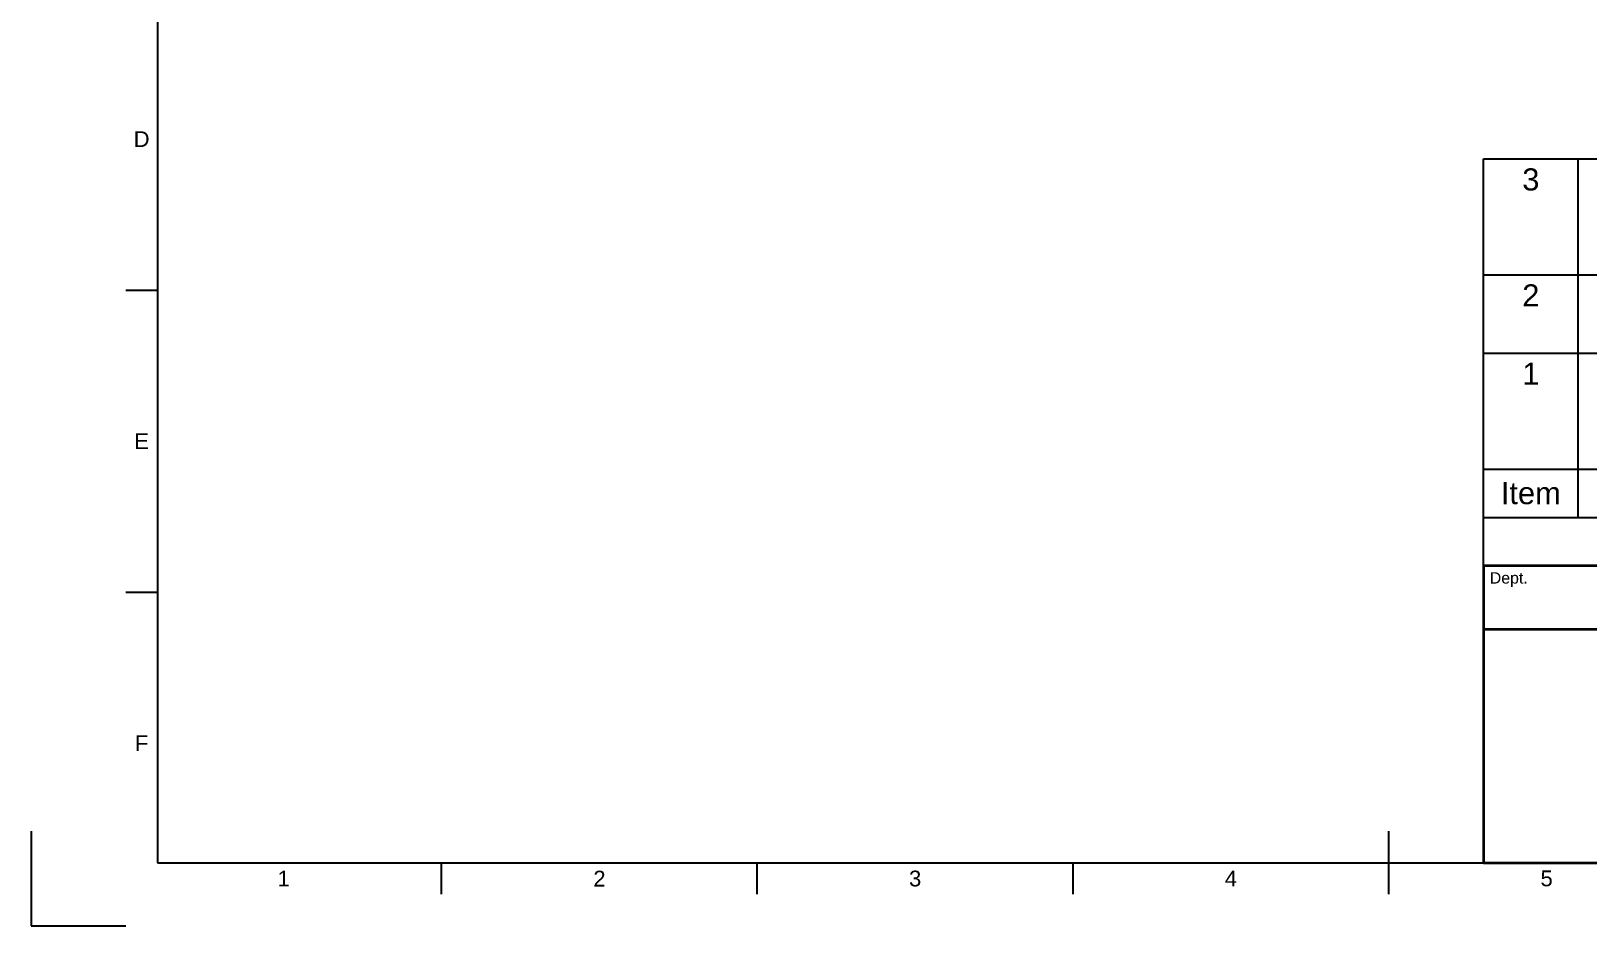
# Model space of a CAD drawing. Header units: millimetres. Extents: x 0 to 420, y 0 to 297.
# Drawn here: x 0 to 246.5, y 0 to 141.7 of the extents above; entities that cross this region are included whole.
import ezdxf
from ezdxf.enums import TextEntityAlignment as Align

# ---------------------------------------------------------------- set-up
doc = ezdxf.new("R2010")
doc.units = ezdxf.units.MM
doc.header["$LTSCALE"] = 0.75
for name, color, linetype, lineweight in [('Border', 7, 'Continuous', 25), ('Parts Lists', 7, 'Continuous', 25), ('TitleBlock', 7, 'Continuous', 35)]:
    doc.layers.add(name, color=color, linetype=linetype, lineweight=lineweight)
doc.styles.add('FusionTitle', font='')
doc.styles.get("Standard").update_dxf_attribs({"font": 'arial.ttf'})
doc.styles.get('FusionTitle').set_extended_font_data('Arial Unicode MS')

# ---------------------------------------------------------------- blocks, each defined once
blk = doc.blocks.new('ISO_A3_SHEET')
at = {"layer": 'Border'}
for p, q in [((20, 287), (20, 10)), ((15, 100.66667), (20, 100.66667)), ((15, 52.83334), (20, 52.83334)), ((0, 15), (0, 0)), ((215, 5), (215, 15)), ((20, 10), (410, 10)), ((65, 5), (65, 10)), ((115, 5), (115, 10)), ((165, 5), (165, 10)), ((0, 0), (15, 0))]:
    blk.add_line(p, q, dxfattribs=at)
at = {"layer": 'Border', "style": 'FusionTitle'}
for s, p in [('D', (17.5, 124.58334)), ('E', (17.5, 76.75001)), ('F', (17.5, 28.91668)), ('1', (40, 7.5)), ('2', (90, 7.5)), ('3', (140, 7.5)), ('4', (190, 7.5)), ('5', (240, 7.5))]:
    blk.add_text(s, height=2.5, dxfattribs=at).set_placement(p, align=Align.MIDDLE)
blk = doc.blocks.new('ISO_TITLEBLOCK')
at = {"layer": 'TitleBlock'}
for p, q in [((0, 47), (-180, 47)), ((-180, 47), (-180, 0)), ((-156, 37), (-156, 47)), ((-122, 0), (-122, 47)), ((-61, 0), (-61, 47)), ((0, 0), (0, 47)), ((-180, 37), (0, 37)), ((-122, 27), (0, 27)), ((-61, 10), (0, 10)), ((-51, 0), (-51, 10)), ((-15, 0), (-15, 10)), ((-180, 0), (0, 0))]:
    blk.add_line(p, q, dxfattribs=at)
at = {"layer": 'TitleBlock', "style": 'FusionTitle'}
for s, p in [('Dept.', (-179, 46)), ('Technical reference', (-155, 46)), ('Created by', (-121, 46)), ('Approved by', (-60, 46)), ('Document type', (-121, 36)), ('Document status', (-60, 36)), ('Title', (-121, 26)), ('DWG No.', (-60, 26)), ('Rev.', (-60, 9)), ('Date of issue', (-50, 9)), ('Sheet', (-14, 9))]:
    blk.add_text(s, height=1.8, dxfattribs=at).set_placement(p, align=Align.TOP_LEFT)
for tag, p, height in [('DEPT', (-179, 38.5), 3.5), ('TECHNICAL_REFERENCE', (-155, 38.5), 3.5), ('CREATED_BY', (-121, 38.5), 3.5), ('APPROVED_BY', (-60, 38.5), 3.5), ('DOCUMENT_TYPE', (-121, 28.5), 3.5), ('DOCUMENT_STATUS', (-60, 28.5), 3.5), ('TITLE_1', (-121, 16.5), 5), ('TITLE_2', (-121, 9), 5), ('TITLE_3', (-121, 1.5), 5), ('DATE_OF_ISSUE', (-50, 1.5), 3.5)]:
    blk.add_attdef(tag, p, '', height=height, dxfattribs=at)
for tag, p in [('CREATED_DATE', (-62, 38.5)), ('APPROVED_DATE', (-1, 38.5))]:
    blk.add_attdef(tag, text='', height=3.5, dxfattribs=at).set_placement(p, align=Align.RIGHT)
for tag, height, p in [('DRAWING_NUMBER', 5, (-30.5, 16.6)), ('REV', 3.5, (-56, 3.1)), ('SHEET', 3.5, (-7.5, 3.1))]:
    blk.add_attdef(tag, text='', height=height, dxfattribs=at).set_placement(p, align=Align.MIDDLE)
blk = doc.blocks.new('*T35')
at = {"layer": 'Parts Lists', "color": 0, "linetype": 'ByBlock', "lineweight": -2, "transparency": 16777216}
for p, q in [((0, 64.44884), (180, 64.44884)), ((0, 0), (0, 64.44884)), ((15, 7.666667), (15, 64.44884)), ((30, 7.666667), (30, 64.44884)), ((75, 7.666667), (75, 64.44884)), ((150, 7.666667), (150, 64.44884)), ((180, 0), (180, 64.44884)), ((0, 46.086403), (180, 46.086403)), ((0, 33.695771), (180, 33.695771)), ((0, 15.333333), (180, 15.333333)), ((0, 7.666667), (180, 7.666667)), ((0, 0), (180, 0))]:
    blk.add_line(p, q, dxfattribs=at)
at = {"layer": 'Parts Lists', "color": 0, "transparency": 16777216, "char_height": 3.5}
for s, insert, width, attachment_point in [('3', (7.5, 62.94884), 12, 2), ('1', (22.5, 62.94884), 12, 2), ('Connector', (31.5, 62.94884), 42, 1), ('Stainless Steel AISI 304', (151.5, 62.94884), 27, 1), ('2', (7.5, 44.586403), 12, 2), ('1', (22.5, 44.586403), 12, 2), ('Insulator', (31.5, 44.586403), 42, 1), ('PAEK Plastic', (151.5, 44.586403), 27, 1), ('1', (7.5, 32.195771), 12, 2), ('1', (22.5, 32.195771), 12, 2), ('End effector', (31.5, 32.195771), 42, 1), ('Stainless Steel AISI 304', (151.5, 32.195771), 27, 1), ('Item', (7.5, 11.5), 12, 5), ('Qty', (22.5, 11.5), 12, 5), ('Part Number', (52.5, 11.5), 42, 5), ('Description', (112.5, 11.5), 72, 5), ('Material', (165, 11.5), 27, 5), ('Parts List', (90, 3.833333), 177, 5)]:
    blk.add_mtext(s, dxfattribs=dict(at, insert=insert, width=width, attachment_point=attachment_point))

msp = doc.modelspace()

# ---------------------------------------------------------------- block references
msp.add_blockref('*T35', (230, 57))
at = {"layer": 'Border'}
msp.add_blockref('ISO_A3_SHEET', (0, 0), dxfattribs=at)
at = {"layer": 'TitleBlock'}
msp.add_blockref('ISO_TITLEBLOCK', (410, 10), dxfattribs=at).add_auto_attribs({'CREATED_DATE': '29.03.19', 'SHEET': '1/1', 'TITLE_1': 'BC Endeffector', 'CREATED_BY': 'Peter Felfer'})

doc.saveas('drawing.dxf')
